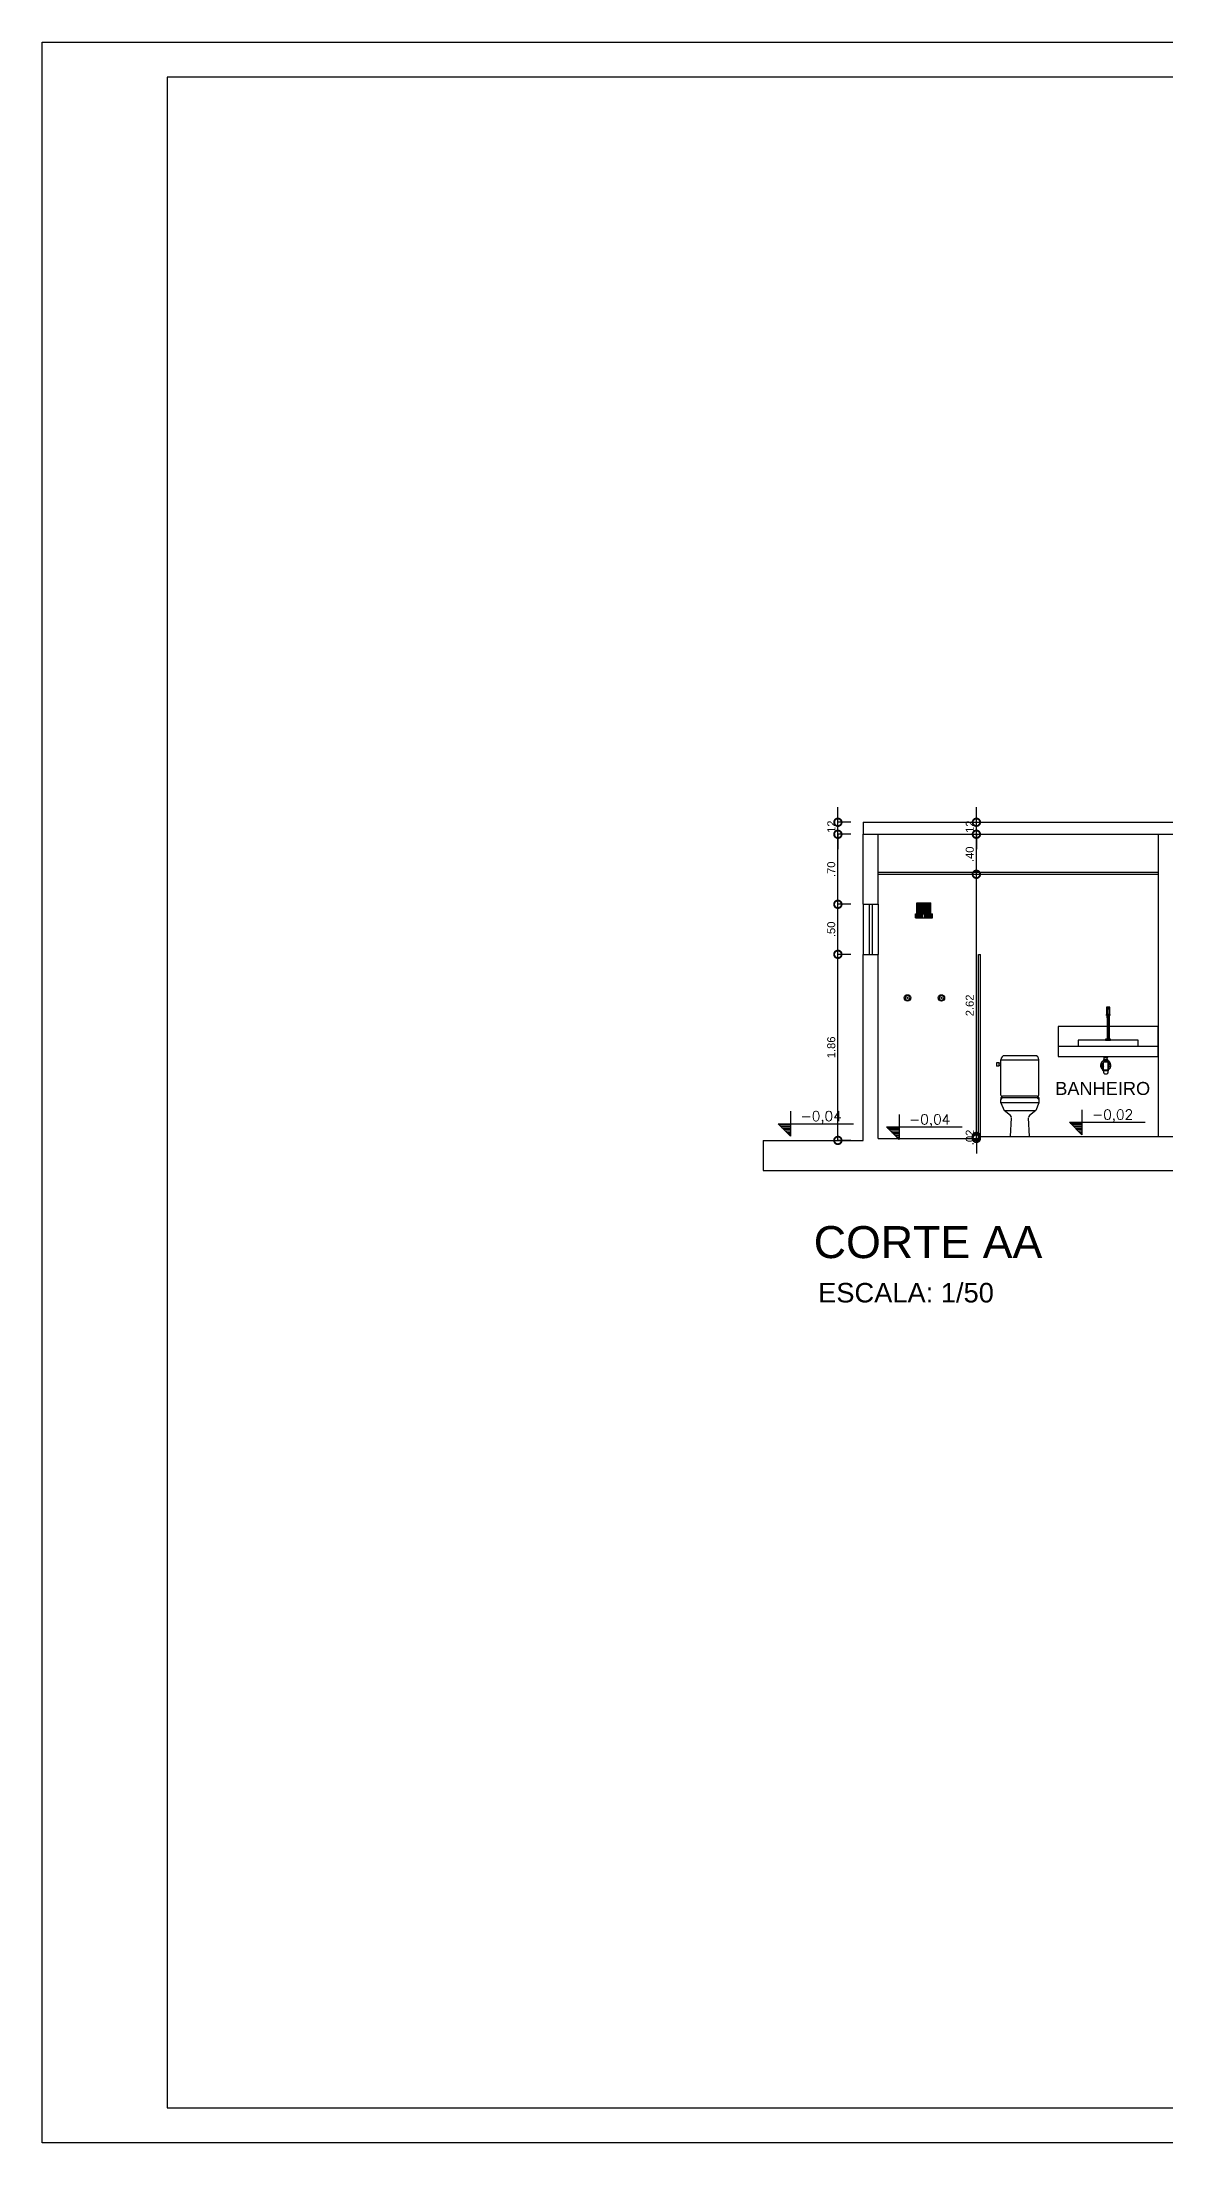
# Model space of a CAD drawing. Extents: x -39 to 242, y 20 to 69.
# Drawn here: x 212.51 to 223.75, y 37.49 to 58.49 of the extents above; entities that cross this region are included whole.
import ezdxf

# ---------------------------------------------------------------- set-up
doc = ezdxf.new("R2010")
doc.units = 0
doc.header["$MEASUREMENT"] = 0
doc.header["$PDMODE"] = 34
doc.layers.get('0').update_dxf_attribs({"linetype": 'CONTINUOUS'})
doc.layers.get('Defpoints').update_dxf_attribs({"linetype": 'CONTINUOUS'})
for name, color, linetype in [('001', 1, 'CONTINUOUS'), ('a4', 4, 'CONTINUOUS'), ('A6', 6, 'CONTINUOUS'), ('ACESSORIOS', 7, 'CONTINUOUS'), ('ARQ-BLOCOS', 3, 'CONTINUOUS'), ('Cotas', 1, 'CONTINUOUS'), ('MOBILIARIO', 2, 'CONTINUOUS'), ('PRANCHA', 2, 'CONTINUOUS'), ('Texto', 2, 'CONTINUOUS')]:
    doc.layers.add(name, color=color, linetype=linetype)
doc.styles.add('R100-50', font='arial.ttf', dxfattribs={"height": 0.13})
doc.styles.add('R100-75', font='arial.ttf', dxfattribs={"height": 0.195})
doc.styles.add('R60', font='SIMPLEX.SHX', dxfattribs={"height": 0.16})
doc.styles.add('R60-200', font='arial.ttf', dxfattribs={"height": 0.32})
doc.styles.add('R60-50', font='arial.ttf', dxfattribs={"height": 0.08})
doc.dimstyles.new('1-50', dxfattribs={"dimtxt": 0.08, "dimasz": 0.15, "dimexe": 0, "dimexo": 0.125, "dimgap": 0.025, "dimtad": 1, "dimzin": 4, "dimdsep": 46, "dimtxsty": 'R60-50', "dimblk": 'DOTSMALL', "dimcen": 0, "dimclrd": 10, "dimclre": 10, "dimclrt": 2, "dimaunit": 1, "dimadec": 0, "dimazin": 1, "dimtfac": 1, "dimtix": 1, "dimtmove": 2, "dimatfit": 3, "dimldrblk": 'DOTSMALL', "dimfxl": 0.2, "dimfxlon": 1, "dimtolj": 1, "dimtzin": 0, "dimarcsym": 0})

# ---------------------------------------------------------------- blocks, each defined once
blk = doc.blocks.new('A$C0ED566C6')
at = {"color": 1}
for p, q in [((0.025, 0.736), (0, 0.736)), ((0, 0.736), (0, 0.701)), ((0.025, 0.701), (0, 0.701)), ((0.025, 0.736), (0.025, 0.701)), ((0.044, 0.731), (0.025, 0.731)), ((0.044, 0.71), (0.025, 0.71)), ((0.424, 0.335), (0.044, 0.335)), ((0.077, 0.26), (0.392, 0.26))]:
    blk.add_line(p, q, dxfattribs=at)
at = {"color": 2}
for p, q in [((0.044, 0.412), (0.044, 0.767)), ((0.424, 0.762), (0.044, 0.762)), ((0.384, 0.807), (0.084, 0.807)), ((0.424, 0.412), (0.424, 0.767)), ((0.044, 0.386), (0.044, 0.37)), ((0.044, 0.335), (0.044, 0.37)), ((0.044, 0.335), (0.077, 0.26)), ((0.054, 0.402), (0.059, 0.402)), ((0.054, 0.38), (0.054, 0.382)), ((0.409, 0.402), (0.059, 0.402)), ((0.409, 0.387), (0.059, 0.387)), ((0.14, 0.208), (0.077, 0.26)), ((0.392, 0.26), (0.329, 0.208)), ((0.424, 0.335), (0.392, 0.26)), ((0.409, 0.402), (0.414, 0.402)), ((0.414, 0.38), (0.414, 0.382)), ((0.424, 0.386), (0.424, 0.37)), ((0.424, 0.37), (0.424, 0.335)), ((0.139, 0), (0.149, 0.187)), ((0.329, 0), (0.32, 0.187)), ((0.139, 0), (0.329, 0))]:
    blk.add_line(p, q, dxfattribs=at)
for p, q in [((0.049, 0.375), (0.049, 0.375)), ((0.419, 0.375), (0.419, 0.375))]:
    blk.add_line(p, q)
for centre, radius, start, end in [((0.084, 0.767), 0.04, 90, 180), ((0.384, 0.767), 0.04, 0, 90), ((0.054, 0.412), 0.01, 180, 270), ((0.049, 0.386), 0.005, 90, 180), ((0.049, 0.37), 0.005, 90, 180), ((0.049, 0.396), 0.00526, 271.1475, 13.7156), ((0.049, 0.38), 0.00495, 270, 0), ((0.059, 0.397), 0.005, 90, 180), ((0.059, 0.382), 0.005, 90, 180), ((0.409, 0.397), 0.005, 0, 90), ((0.409, 0.382), 0.005, 0, 90), ((0.414, 0.412), 0.01, 270, 0), ((0.419, 0.396), 0.00526, 166.2844, 268.8525), ((0.419, 0.38), 0.00495, 180, 270), ((0.419, 0.386), 0.005, 0, 90), ((0.419, 0.37), 0.005, 0, 90), ((0.124, 0.189), 0.025, 357.1376, 50.3893), ((0.345, 0.189), 0.025, 129.6107, 182.8624)]:
    blk.add_arc(centre, radius, start, end, dxfattribs=at)
blk = doc.blocks.new('VF-ch-04')
at = {"linetype": 'Continuous'}
for p, q in [((-0.07, 0), (0.07, 0)), ((-0.07, -0.11), (-0.07, 0)), ((0.07, -0.11), (0.07, 0)), ((-0.085, -0.11), (0.085, -0.11)), ((-0.085, -0.15), (0.085, -0.15)), ((0.085, -0.15), (0.085, -0.11)), ((0.163, -0.928), (0.15, -0.95)), ((0.15, -0.95), (0.163, -0.972)), ((0.188, -0.928), (0.163, -0.928)), ((0.163, -0.972), (0.188, -0.972)), ((0.2, -0.95), (0.188, -0.928)), ((0.188, -0.972), (0.2, -0.95))]:
    blk.add_line(p, q, dxfattribs=at)
at = {"color": 1, "linetype": 'Continuous'}
for p, q in [((-0.067, -0.11), (-0.067, 0)), ((-0.063, -0.11), (-0.063, 0)), ((-0.057, -0.11), (-0.057, 0)), ((-0.051, -0.11), (-0.051, 0)), ((-0.043, -0.11), (-0.043, 0)), ((-0.035, -0.11), (-0.035, 0)), ((-0.025, -0.11), (-0.025, 0)), ((-0.014, -0.11), (-0.014, 0)), ((0, -0.11), (0, 0)), ((0.014, -0.11), (0.014, 0)), ((0.025, -0.11), (0.025, 0)), ((0.035, -0.11), (0.035, 0)), ((0.043, -0.11), (0.043, 0)), ((0.051, -0.11), (0.051, 0)), ((0.057, -0.11), (0.057, 0)), ((0.063, -0.11), (0.063, 0)), ((0.067, -0.11), (0.067, 0)), ((-0.084, -0.15), (-0.084, -0.11)), ((-0.082, -0.15), (-0.082, -0.11)), ((-0.079, -0.15), (-0.079, -0.11)), ((-0.076, -0.15), (-0.076, -0.11)), ((-0.072, -0.15), (-0.072, -0.11)), ((-0.068, -0.15), (-0.068, -0.11)), ((-0.063, -0.15), (-0.063, -0.11)), ((-0.057, -0.15), (-0.057, -0.11)), ((-0.051, -0.15), (-0.051, -0.11)), ((-0.044, -0.15), (-0.044, -0.11)), ((-0.036, -0.15), (-0.036, -0.11)), ((-0.029, -0.15), (-0.029, -0.11)), ((-0.02, -0.15), (-0.02, -0.11)), ((-0.009, -0.15), (-0.009, -0.11)), ((0.009, -0.15), (0.009, -0.11)), ((0.02, -0.15), (0.02, -0.11)), ((0.029, -0.15), (0.029, -0.11)), ((0.036, -0.15), (0.036, -0.11)), ((0.044, -0.15), (0.044, -0.11)), ((0.051, -0.15), (0.051, -0.11)), ((0.057, -0.15), (0.057, -0.11)), ((0.063, -0.15), (0.063, -0.11)), ((0.068, -0.15), (0.068, -0.11)), ((0.072, -0.15), (0.072, -0.11)), ((0.076, -0.15), (0.076, -0.11)), ((0.079, -0.15), (0.079, -0.11)), ((0.082, -0.15), (0.082, -0.11)), ((0.084, -0.15), (0.084, -0.11))]:
    blk.add_line(p, q, dxfattribs=at)
at = {"color": 7, "linetype": 'Continuous'}
blk.add_line((-0.085, -0.15), (-0.085, -0.11), dxfattribs=at)
at = {"color": 1, "linetype": 'Continuous'}
for radius in [0.0325, 0.00477]:
    blk.add_circle((0.175, -0.95), radius, dxfattribs=at)
at = {"layer": 'ACESSORIOS', "linetype": 'Continuous'}
for p, q in [((-0.176, -0.928), (-0.189, -0.95)), ((-0.189, -0.95), (-0.176, -0.972)), ((-0.151, -0.928), (-0.176, -0.928)), ((-0.176, -0.972), (-0.151, -0.972)), ((-0.139, -0.95), (-0.151, -0.928)), ((-0.151, -0.972), (-0.139, -0.95))]:
    blk.add_line(p, q, dxfattribs=at)
at = {"layer": 'ACESSORIOS', "color": 1, "linetype": 'Continuous'}
for radius in [0.0325, 0.00477]:
    blk.add_circle((-0.164, -0.95), radius, dxfattribs=at)
blk = doc.blocks.new('cotanivelcorte')
h = blk.add_hatch()
h.set_pattern_fill('LINE', color=2, scale=0.25)
h.set_pattern_definition([(0, (-340.188716, -84.536895), (0, 0.03125), [])])
h.paths.add_polyline_path([(0, 0.25), (-0.25, 0.25), (0, 0)])
at = {"color": 3}
for p, q in [((0, 0.5), (0, 0)), ((-0.25, 0.25), (1.261, 0.25)), ((-0.25, 0.25), (0, 0))]:
    blk.add_line(p, q, dxfattribs=at)
at = {"color": 2, "style": 'R60', "flags": 8}
blk.add_attdef('0,00', (0.201, 0.303), '', height=0.2, dxfattribs=at)
blk = doc.blocks.new('_DOTSMALL')
at = {"color": 0, "linetype": 'ByBlock', "const_width": 0.5}
blk.add_lwpolyline([(-0.0625, 0, 1), (0.0625, 0, 1)], format="xyb", close=True, dxfattribs=at)
blk = doc.blocks.new('*D149')
at = {"layer": 'Cotas', "color": 10, "lineweight": -2, "transparency": 16777216}
for p, q in [((220.596, 49.371), (220.467, 49.371)), ((220.467, 47.511), (220.467, 49.371)), ((220.596, 47.511), (220.467, 47.511))]:
    blk.add_line(p, q, dxfattribs=at)
at = {"layer": 'Defpoints', "color": 0, "transparency": 16777216}
for p in [(220.467, 49.371), (220.721, 49.371), (220.721, 47.511)]:
    blk.add_point(p, dxfattribs=at)
at = {"layer": 'Cotas', "color": 10, "lineweight": -2, "transparency": 16777216, "xscale": 0.15, "yscale": 0.15, "zscale": 0.15}
for p, rotation in [((220.467, 49.371), 90), ((220.467, 47.511), 270)]:
    blk.add_blockref('_DOTSMALL', p, dxfattribs=dict(at, rotation=rotation))
at = {"layer": 'Cotas', "color": 2, "transparency": 16777216, "insert": (220.401, 48.441), "char_height": 0.08, "attachment_point": 5, "rotation": 90, "style": 'R60-50'}
blk.add_mtext('\\A1;1.86', dxfattribs=at)
blk = doc.blocks.new('*D150')
at = {"layer": 'Cotas', "color": 10, "lineweight": -2, "transparency": 16777216}
for p, q in [((220.596, 49.871), (220.467, 49.871)), ((220.467, 49.371), (220.467, 49.871)), ((220.596, 49.371), (220.467, 49.371))]:
    blk.add_line(p, q, dxfattribs=at)
at = {"layer": 'Defpoints', "color": 0, "transparency": 16777216}
for p in [(220.467, 49.871), (220.721, 49.871), (220.721, 49.371)]:
    blk.add_point(p, dxfattribs=at)
at = {"layer": 'Cotas', "color": 10, "lineweight": -2, "transparency": 16777216, "xscale": 0.15, "yscale": 0.15, "zscale": 0.15}
for p, rotation in [((220.467, 49.871), 90), ((220.467, 49.371), 270)]:
    blk.add_blockref('_DOTSMALL', p, dxfattribs=dict(at, rotation=rotation))
at = {"layer": 'Cotas', "color": 2, "transparency": 16777216, "insert": (220.401, 49.621), "char_height": 0.08, "attachment_point": 5, "rotation": 90, "style": 'R60-50'}
blk.add_mtext('\\A1;.50', dxfattribs=at)
blk = doc.blocks.new('*D151')
at = {"layer": 'Cotas', "color": 10, "lineweight": -2, "transparency": 16777216}
for p, q in [((220.596, 50.571), (220.467, 50.571)), ((220.467, 49.871), (220.467, 50.571)), ((220.596, 49.871), (220.467, 49.871))]:
    blk.add_line(p, q, dxfattribs=at)
at = {"layer": 'Defpoints', "color": 0, "transparency": 16777216}
for p in [(220.467, 50.571), (220.721, 50.571), (220.721, 49.871)]:
    blk.add_point(p, dxfattribs=at)
at = {"layer": 'Cotas', "color": 10, "lineweight": -2, "transparency": 16777216, "xscale": 0.15, "yscale": 0.15, "zscale": 0.15}
for p, rotation in [((220.467, 50.571), 90), ((220.467, 49.871), 270)]:
    blk.add_blockref('_DOTSMALL', p, dxfattribs=dict(at, rotation=rotation))
at = {"layer": 'Cotas', "color": 2, "transparency": 16777216, "insert": (220.401, 50.221), "char_height": 0.08, "attachment_point": 5, "rotation": 90, "style": 'R60-50'}
blk.add_mtext('\\A1;.70', dxfattribs=at)
blk = doc.blocks.new('*D152')
at = {"layer": 'Cotas', "color": 10, "lineweight": -2, "transparency": 16777216}
for p, q in [((220.467, 50.691), (220.467, 50.841)), ((220.596, 50.691), (220.467, 50.691)), ((220.467, 50.571), (220.467, 50.691)), ((220.596, 50.571), (220.467, 50.571)), ((220.467, 50.571), (220.467, 50.421))]:
    blk.add_line(p, q, dxfattribs=at)
at = {"layer": 'Defpoints', "color": 0, "transparency": 16777216}
for p in [(220.467, 50.691), (220.721, 50.691), (220.721, 50.571)]:
    blk.add_point(p, dxfattribs=at)
at = {"layer": 'Cotas', "color": 10, "lineweight": -2, "transparency": 16777216, "xscale": 0.15, "yscale": 0.15, "zscale": 0.15}
for p, rotation in [((220.467, 50.691), 270), ((220.467, 50.571), 90)]:
    blk.add_blockref('_DOTSMALL', p, dxfattribs=dict(at, rotation=rotation))
at = {"layer": 'Cotas', "color": 2, "transparency": 16777216, "insert": (220.402, 50.631), "char_height": 0.08, "attachment_point": 5, "rotation": 90, "style": 'R60-50'}
blk.add_mtext('\\A1;.12', dxfattribs=at)
blk = doc.blocks.new('*D153')
at = {"layer": 'Cotas', "color": 10, "lineweight": -2, "transparency": 16777216}
for p, q in [((221.851, 47.551), (221.851, 47.701)), ((221.851, 47.531), (221.851, 47.551)), ((221.851, 47.531), (221.851, 47.381))]:
    blk.add_line(p, q, dxfattribs=at)
at = {"layer": 'Defpoints', "color": 0, "transparency": 16777216}
for p in [(221.851, 47.551), (221.871, 47.551), (221.871, 47.531)]:
    blk.add_point(p, dxfattribs=at)
at = {"layer": 'Cotas', "color": 10, "lineweight": -2, "transparency": 16777216, "xscale": 0.15, "yscale": 0.15, "zscale": 0.15}
for p, rotation in [((221.851, 47.551), 270), ((221.851, 47.531), 90)]:
    blk.add_blockref('_DOTSMALL', p, dxfattribs=dict(at, rotation=rotation))
at = {"layer": 'Cotas', "color": 2, "transparency": 16777216, "insert": (221.785, 47.541), "char_height": 0.08, "attachment_point": 5, "rotation": 90, "style": 'R60-50'}
blk.add_mtext('\\A1;.02', dxfattribs=at)
blk = doc.blocks.new('*D159')
at = {"layer": 'Cotas', "color": 10, "lineweight": -2, "transparency": 16777216}
blk.add_line((221.851, 47.551), (221.851, 50.171), dxfattribs=at)
at = {"layer": 'Defpoints', "color": 0, "transparency": 16777216}
for p in [(221.841, 50.171), (221.851, 50.171), (221.871, 47.551)]:
    blk.add_point(p, dxfattribs=at)
at = {"layer": 'Cotas', "color": 10, "lineweight": -2, "transparency": 16777216, "xscale": 0.15, "yscale": 0.15, "zscale": 0.15}
for p, rotation in [((221.851, 50.171), 90), ((221.851, 47.551), 270)]:
    blk.add_blockref('_DOTSMALL', p, dxfattribs=dict(at, rotation=rotation))
at = {"layer": 'Cotas', "color": 2, "transparency": 16777216, "insert": (221.785, 48.861), "char_height": 0.08, "attachment_point": 5, "rotation": 90, "style": 'R60-50'}
blk.add_mtext('\\A1;2.62', dxfattribs=at)
blk = doc.blocks.new('*D160')
at = {"layer": 'Cotas', "color": 10, "lineweight": -2, "transparency": 16777216}
blk.add_line((221.851, 50.171), (221.851, 50.571), dxfattribs=at)
at = {"layer": 'Defpoints', "color": 0, "transparency": 16777216}
for p in [(221.851, 50.571), (221.852, 50.571), (221.841, 50.171)]:
    blk.add_point(p, dxfattribs=at)
at = {"layer": 'Cotas', "color": 10, "lineweight": -2, "transparency": 16777216, "xscale": 0.15, "yscale": 0.15, "zscale": 0.15}
for p, rotation in [((221.851, 50.571), 90), ((221.851, 50.171), 270)]:
    blk.add_blockref('_DOTSMALL', p, dxfattribs=dict(at, rotation=rotation))
at = {"layer": 'Cotas', "color": 2, "transparency": 16777216, "insert": (221.785, 50.371), "char_height": 0.08, "attachment_point": 5, "rotation": 90, "style": 'R60-50'}
blk.add_mtext('\\A1;.40', dxfattribs=at)
blk = doc.blocks.new('*D161')
at = {"layer": 'Cotas', "color": 10, "lineweight": -2, "transparency": 16777216}
for p, q in [((221.851, 50.691), (221.851, 50.841)), ((221.851, 50.571), (221.851, 50.691)), ((221.851, 50.571), (221.851, 50.421))]:
    blk.add_line(p, q, dxfattribs=at)
at = {"layer": 'Defpoints', "color": 0, "transparency": 16777216}
for p in [(221.851, 50.691), (221.852, 50.691), (221.852, 50.571)]:
    blk.add_point(p, dxfattribs=at)
at = {"layer": 'Cotas', "color": 10, "lineweight": -2, "transparency": 16777216, "xscale": 0.15, "yscale": 0.15, "zscale": 0.15}
for p, rotation in [((221.851, 50.691), 270), ((221.851, 50.571), 90)]:
    blk.add_blockref('_DOTSMALL', p, dxfattribs=dict(at, rotation=rotation))
at = {"layer": 'Cotas', "color": 2, "transparency": 16777216, "insert": (221.785, 50.631), "char_height": 0.08, "attachment_point": 5, "rotation": 90, "style": 'R60-50'}
blk.add_mtext('\\A1;.12', dxfattribs=at)

msp = doc.modelspace()

# ---------------------------------------------------------------- linework, layer by layer
at = {"layer": 'a4'}
for p, q in [((220.8707, 50.191), (223.6707, 50.191)), ((220.8707, 50.171), (223.6707, 50.171))]:
    msp.add_line(p, q, dxfattribs=at)
at = {"layer": 'A6'}
for p, q in [((220.7207, 50.691), (233.7207, 50.691)), ((220.7207, 50.691), (220.7207, 50.571)), ((220.7207, 50.571), (223.8207, 50.571)), ((220.7207, 49.871), (220.7207, 50.571)), ((220.8707, 49.871), (220.8707, 50.571)), ((223.6707, 47.551), (223.6707, 50.571)), ((220.7207, 49.871), (220.8707, 49.871)), ((220.7207, 47.511), (220.7207, 49.371)), ((220.7207, 49.371), (220.8707, 49.371)), ((220.7207, 49.371), (220.8707, 49.371)), ((220.8707, 47.531), (220.8707, 49.371)), ((221.8707, 49.371), (221.8907, 49.371)), ((219.7207, 47.511), (220.7207, 47.511)), ((219.7207, 47.511), (219.7207, 47.211)), ((220.8707, 47.531), (221.8707, 47.531)), ((221.8707, 47.551), (223.8207, 47.551)), ((219.7207, 47.211), (234.7207, 47.211))]:
    msp.add_line(p, q, dxfattribs=at)
at = {"layer": 'A6', "color": 4}
for p, q in [((220.7207, 49.871), (220.7207, 49.371)), ((220.8707, 49.871), (220.8707, 49.371))]:
    msp.add_line(p, q, dxfattribs=at)
at = {"layer": 'A6', "color": 5}
for p, q in [((220.7807, 49.871), (220.7807, 49.371)), ((220.8107, 49.871), (220.8107, 49.371))]:
    msp.add_line(p, q, dxfattribs=at)
at = {"layer": 'ARQ-BLOCOS', "color": 2}
for p, q in [((223.6679, 48.6506), (222.6679, 48.6506)), ((222.6679, 48.6506), (222.6679, 48.3509)), ((223.4668, 48.5123), (222.8689, 48.5123)), ((222.8689, 48.5123), (222.8689, 48.4509)), ((223.4668, 48.4509), (223.4668, 48.5123)), ((223.6679, 48.3509), (223.6679, 48.6506)), ((223.6679, 48.4509), (222.6679, 48.4509)), ((222.6679, 48.3509), (223.6679, 48.3509)), ((223.1234, 48.3422), (223.1234, 48.3511)), ((223.1234, 48.3104), (223.1234, 48.3193)), ((223.1642, 48.3193), (223.1234, 48.3193)), ((223.1234, 48.3089), (223.1234, 48.299)), ((223.1635, 48.3098), (223.1243, 48.3098)), ((223.1635, 48.3413), (223.1244, 48.3413)), ((223.1635, 48.3095), (223.1244, 48.3095)), ((223.1292, 48.3193), (223.1292, 48.3413)), ((223.1459, 48.3509), (223.2058, 48.3509)), ((223.1586, 48.3193), (223.1586, 48.3413)), ((223.1644, 48.3422), (223.1644, 48.3509)), ((223.1644, 48.3104), (223.1644, 48.3191)), ((223.1644, 48.3089), (223.1644, 48.299)), ((223.1163, 48.2174), (223.1715, 48.2174)), ((223.1163, 48.2089), (223.1163, 48.2174)), ((223.1189, 48.2074), (223.1163, 48.2089)), ((223.1163, 48.2089), (223.1715, 48.2089)), ((223.1189, 48.2174), (223.1199, 48.218)), ((223.1199, 48.218), (223.1199, 48.2962)), ((223.1199, 48.2962), (223.168, 48.2962)), ((223.1199, 48.218), (223.168, 48.218)), ((223.168, 48.2058), (223.1199, 48.2058)), ((223.1199, 48.2058), (223.1199, 48.1934)), ((223.1644, 48.299), (223.1234, 48.299)), ((223.168, 48.218), (223.168, 48.2962)), ((223.168, 48.218), (223.1689, 48.2174)), ((223.168, 48.1934), (223.168, 48.2058)), ((223.1689, 48.2074), (223.1715, 48.2089)), ((223.1715, 48.2089), (223.1715, 48.2174))]:
    msp.add_line(p, q, dxfattribs=at)
for points in [[(223.1509, 48.8419, -0.0106286), (223.1679, 48.8423, -0.0106286), (223.1848, 48.8419)], [(223.1561, 48.7358, -0.3105885), (223.1559, 48.7362)], [(223.1633, 48.7596, -0.0419521), (223.1624, 48.7604)], [(223.1639, 48.7567, -0.2679492), (223.1631, 48.7554)], [(223.1633, 48.7596, -0.2277351), (223.1639, 48.7584)], [(223.1678, 48.8302, -0.7761782), (223.1659, 48.8378)], [(223.1719, 48.7584, -0.2277351), (223.1724, 48.7596)], [(223.1726, 48.7554, -0.2679492), (223.1719, 48.7567)], [(223.1733, 48.7604, -0.0419521), (223.1724, 48.7596)], [(223.1798, 48.7362, -0.3105885), (223.1796, 48.7358)]]:
    msp.add_lwpolyline(points, format="xyb", dxfattribs=at)
for points in [[(223.1597, 48.8419), (223.1509, 48.8419), (223.1509, 48.8263), (223.1848, 48.8263), (223.1848, 48.8419)], [(223.1587, 48.8251), (223.1509, 48.8251), (223.1509, 48.7721), (223.1848, 48.7721), (223.1848, 48.8251)], [(223.1559, 48.7439), (223.1559, 48.7362), (223.1798, 48.7362), (223.1798, 48.7439)]]:
    msp.add_lwpolyline(points, close=True, dxfattribs=at)
for points in [[(223.1624, 48.7604), (223.1509, 48.7604), (223.1509, 48.7708), (223.1848, 48.7708), (223.1848, 48.7604), (223.1733, 48.7604)], [(223.1576, 48.7522), (223.1553, 48.7509)], [(223.1553, 48.7509), (223.1553, 48.7444), (223.1804, 48.7444), (223.1804, 48.7509)], [(223.1553, 48.7509), (223.1804, 48.7509)], [(223.1559, 48.7721), (223.1559, 48.7718), (223.1798, 48.7718), (223.1798, 48.7721)], [(223.1561, 48.7358), (223.1569, 48.7355), (223.1788, 48.7355), (223.1796, 48.7358)], [(223.1796, 48.7358), (223.1561, 48.7358)], [(223.1567, 48.7708), (223.1567, 48.7718)], [(223.1567, 48.7439), (223.1567, 48.7444)], [(223.1576, 48.7604), (223.1576, 48.7522)], [(223.1804, 48.7509), (223.1726, 48.7554), (223.1631, 48.7554), (223.1576, 48.7522)], [(223.1576, 48.7355), (223.1576, 48.5223)], [(223.1608, 48.8263), (223.175, 48.8263)], [(223.1624, 48.7604), (223.1733, 48.7604)], [(223.1724, 48.7596), (223.1633, 48.7596)], [(223.1634, 48.8251), (223.1634, 48.8263), (223.1724, 48.8263), (223.1724, 48.8251)], [(223.1719, 48.7584), (223.1639, 48.7584), (223.1639, 48.7567)], [(223.1639, 48.7567), (223.1719, 48.7567)], [(223.1677, 48.8382), (223.1678, 48.8382)], [(223.1696, 48.8308), (223.1697, 48.8308)], [(223.1719, 48.7567), (223.1719, 48.7584)], [(223.1781, 48.7604), (223.1781, 48.7522)], [(223.1781, 48.7355), (223.1781, 48.5223)], [(223.179, 48.7708), (223.179, 48.7718)], [(223.179, 48.7439), (223.179, 48.7444)], [(223.1576, 48.5223), (223.1429, 48.5223), (223.1429, 48.5123), (223.1928, 48.5123), (223.1928, 48.5223), (223.1781, 48.5223)], [(223.1781, 48.5223), (223.1576, 48.5223)], [(223.1601, 48.5123), (223.1736, 48.5123)]]:
    msp.add_lwpolyline(points, dxfattribs=at)
msp.add_lwpolyline([(223.1659, 48.8378, 0.7763773), (223.1678, 48.8302, 0.1256024), (223.1697, 48.8307, 1.0002037)], format="xyb", close=True, dxfattribs=at)
at = {"layer": 'ARQ-BLOCOS', "color": 1}
for points in [[(223.1679, 48.8247), (223.1679, 48.8435)], [(223.1679, 48.506), (223.1679, 48.8414)], [(223.1679, 48.5058), (223.1679, 48.5238)]]:
    msp.add_lwpolyline(points, dxfattribs=at)
at = {"layer": 'ARQ-BLOCOS', "color": 2}
for centre, radius, start, end in [((223.1439, 48.261), 0.0524, 111.4331, 238.26072), ((223.1244, 48.3422), 0.000925, 179.99951, 270), ((223.1244, 48.3104), 0.000925, 180.00215, 270), ((223.1243, 48.3089), 0.000925, 90, 180.00003), ((223.1439, 48.261), 0.0524, 301.73929, 68.56691), ((223.1635, 48.3422), 0.000925, 270, 359.99998), ((223.1635, 48.3104), 0.000925, 270, 0.00003), ((223.1635, 48.3089), 0.000925, 0.00096, 90), ((223.1642, 48.3191), 0.000185, 359.99994, 90), ((223.1439, 48.261), 0.0395, 127.53451, 232.46547), ((223.1439, 48.261), 0.029, 146.00982, 213.99016), ((223.118, 48.2058), 0.00185, 0.00001, 60.00006), ((223.1368, 48.1934), 0.0169, 180.00001, 254.57148), ((223.1439, 48.2192), 0.0437, 254.58104, 285.43692), ((223.1511, 48.1934), 0.0169, 285.43769, 0), ((223.1439, 48.261), 0.0395, 307.53453, 52.46549), ((223.1439, 48.261), 0.029, 326.00984, 33.99018), ((223.1698, 48.2058), 0.00185, 119.99995, 180)]:
    msp.add_arc(centre, radius, start, end, dxfattribs=at)
at = {"layer": 'ARQ-BLOCOS', "color": 2, "extrusion": (0, 0, -1)}
for centre, major_axis, start_param, end_param in [((223.1677, 48.8343), (-0.00279, 0.00279), 3.4269936, 7.0685546), ((223.1677, 48.8343), (-0.00279, 0.00279), 0.7853693, 3.4269935), ((223.1678, 48.8343), (0.00279, 0.00279), -0.7854271, 1.8561972)]:
    msp.add_ellipse(centre, major_axis=major_axis, ratio=1, start_param=start_param, end_param=end_param, dxfattribs=at)
at = {"layer": 'MOBILIARIO', "color": 5}
for p, q in [((221.8707, 47.531), (221.8707, 49.371)), ((221.8907, 47.551), (221.8907, 49.371))]:
    msp.add_line(p, q, dxfattribs=at)
at = {"layer": 'PRANCHA', "color": 2}
msp.add_lwpolyline([(242.2139, 58.49), (242.2139, 37.49), (212.5139, 37.49), (212.5139, 58.49)], close=True, dxfattribs=at)
at = {"layer": 'PRANCHA', "color": 6}
msp.add_lwpolyline([(213.7639, 37.84), (241.8639, 37.84), (241.8639, 58.14), (213.7639, 58.14)], close=True, dxfattribs=at)

# ---------------------------------------------------------------- block references
at = {"color": 2}
msp.add_blockref('A$C0ED566C6', (222.0518, 47.551), dxfattribs=at)
ref = msp.add_blockref('cotanivelcorte', (219.9938, 47.5526), dxfattribs=dict(xscale=0.5, yscale=0.5, zscale=0.5))
ref.add_attrib('0,00', '-0,04', (220.0943, 47.7039), dxfattribs={"color": 2, "height": 0.1, "style": 'R60'})
ref = msp.add_blockref('cotanivelcorte', (221.078, 47.5204), dxfattribs=dict(xscale=0.5, yscale=0.5, zscale=0.5))
ref.add_attrib('0,00', '-0,04', (221.1785, 47.6717), dxfattribs={"color": 2, "height": 0.1, "style": 'R60'})
ref = msp.add_blockref('cotanivelcorte', (222.9062, 47.5682), dxfattribs=dict(xscale=0.5, yscale=0.5, zscale=0.5))
ref.add_attrib('0,00', '-0,02', (223.0067, 47.7195), dxfattribs={"color": 2, "height": 0.1, "style": 'R60'})
at = {"layer": '001'}
msp.add_blockref('VF-ch-04', (221.3262, 49.8846), dxfattribs=at)

# ---------------------------------------------------------------- texts
at = {"layer": 'Texto', "attachment_point": 1}
for s, insert, char_height, width, style in [('BANHEIRO', (222.6391, 48.0954), 0.13, 2.050291, 'R100-50'), ('CORTE AA', (220.2257, 46.6546), 0.32, 3.977751, 'R60-200'), ('ESCALA: 1/50', (220.2696, 46.0864), 0.195, 2.050291, 'R100-75')]:
    msp.add_mtext(s, dxfattribs=dict(at, insert=insert, char_height=char_height, width=width, style=style))

# ---------------------------------------------------------------- dimensions: what is measured, and where the dimension line sits
at = {"layer": 'Cotas'}
for base, p1, p2, picture, middle in [((220.4671, 50.691), (220.7207, 50.571), (220.7207, 50.691), '*D152', (220.4019, 50.631)), ((221.8507, 50.691), (221.8518, 50.571), (221.8518, 50.691), '*D161', (221.7855, 50.631)), ((220.4671, 50.571), (220.7207, 49.871), (220.7207, 50.571), '*D151', (220.4012, 50.221)), ((221.8507, 50.571), (221.8413, 50.171), (221.8518, 50.571), '*D160', (221.7848, 50.371)), ((221.8507, 50.171), (221.8707, 47.551), (221.8413, 50.171), '*D159', (221.7848, 48.861)), ((220.4671, 49.871), (220.7207, 49.371), (220.7207, 49.871), '*D150', (220.4012, 49.621)), ((220.4671, 49.371), (220.7207, 47.511), (220.7207, 49.371), '*D149', (220.4012, 48.441)), ((221.8507, 47.551), (221.8707, 47.531), (221.8707, 47.551), '*D153', (221.7848, 47.541))]:
    dim = msp.add_linear_dim(base=base, p1=p1, p2=p2, angle=90, dimstyle='1-50', dxfattribs=at)
    dim.commit()
    dim.dimension.update_dxf_attribs({"geometry": picture, "text_midpoint": middle})

doc.saveas('drawing.dxf')
